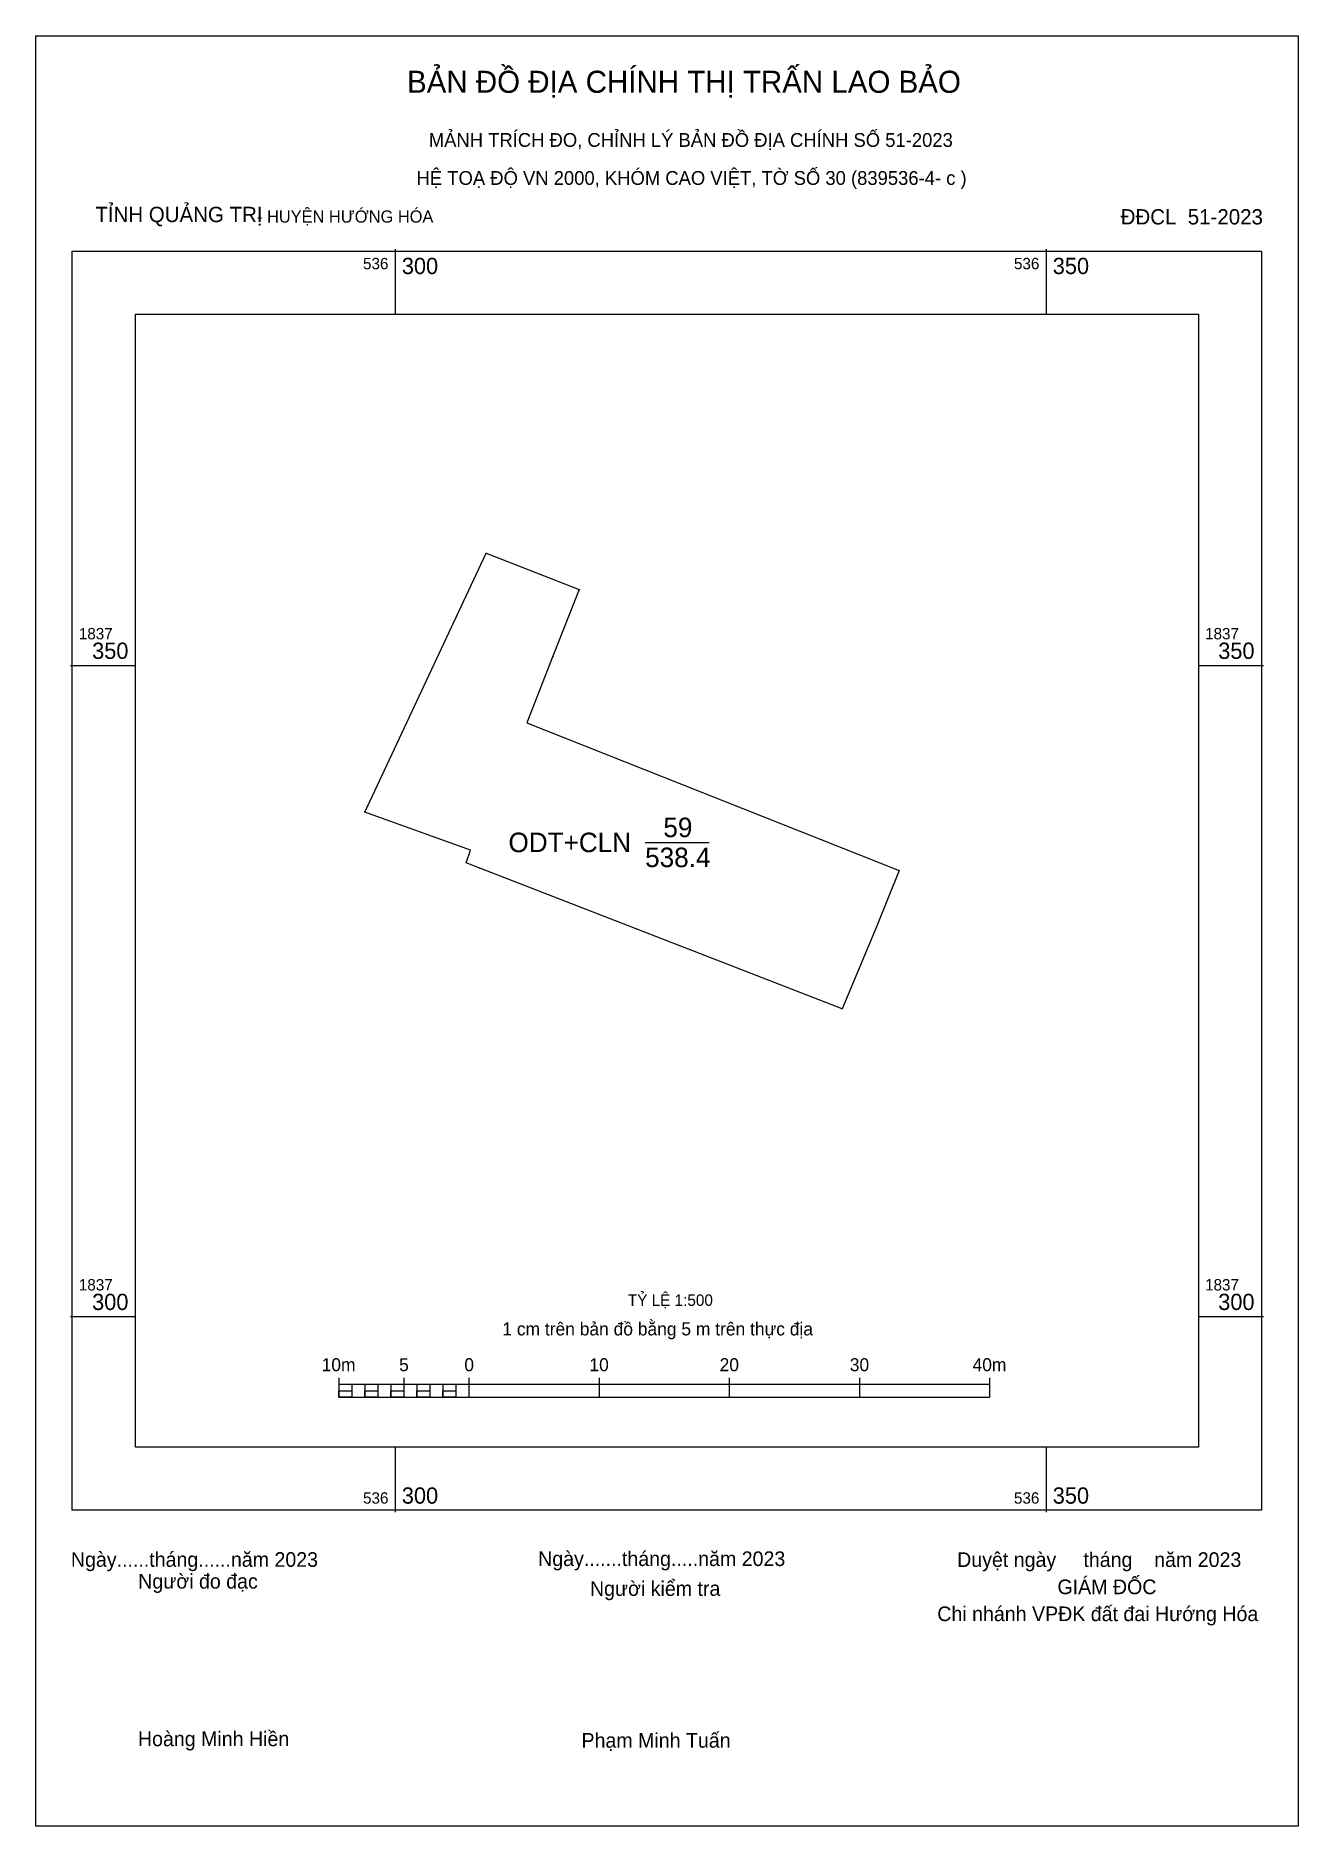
# Model space of a CAD drawing. Extents: x 536272 to 536369, y 1837261 to 1837398.
import ezdxf

# ---------------------------------------------------------------- set-up
doc = ezdxf.new("R2010")
doc.units = 0
for name, color, linetype in [('Level 1', 7, 'Continuous'), ('Level 10', 7, 'Continuous'), ('Level 13', 7, 'Continuous'), ('Level 19', 7, 'Continuous'), ('Level 27', 7, 'Continuous'), ('Level 6', 7, 'Continuous'), ('Level 62', 7, 'Continuous'), ('Level 63', 7, 'Continuous')]:
    doc.layers.add(name, color=color, linetype=linetype)

msp = doc.modelspace()

# ---------------------------------------------------------------- linework, layer by layer
at = {"layer": 'Level 1'}
msp.add_lwpolyline([(536272.38, 1837398.35), (536369.35, 1837398.35), (536369.35, 1837260.86), (536272.38, 1837260.86)], close=True, dxfattribs=at)
at = {"layer": 'Level 10'}
msp.add_lwpolyline([(536297.66, 1837338.73), (536306.99, 1837358.63), (536314.13, 1837355.82), (536312.11, 1837350.7), (536310.1, 1837345.58), (536338.69, 1837334.26), (536336.97, 1837329.93), (536334.32, 1837323.63), (536306.5, 1837334.44), (536305.44, 1837334.85), (536305.78, 1837335.82)], close=True, dxfattribs=at)
at = {"layer": 'Level 19'}
msp.add_line((536319.19, 1837336.41), (536324.11, 1837336.41), dxfattribs=at)
at = {"layer": 'Level 27'}
for p, q in [((536306.99, 1837358.63), (536306.94, 1837358.65)), ((536314.13, 1837355.82), (536314.17, 1837355.8)), ((536312.11, 1837350.7), (536312.16, 1837350.68)), ((536297.66, 1837338.73), (536297.61, 1837338.75)), ((536306.5, 1837334.44), (536306.48, 1837334.39)), ((536338.69, 1837334.26), (536338.71, 1837334.31)), ((536334.32, 1837323.63), (536334.3, 1837323.58))]:
    msp.add_line(p, q, dxfattribs=at)
at = {"layer": 'Level 62'}
msp.add_lwpolyline([(536280.04, 1837376.96), (536361.7, 1837376.96), (536361.7, 1837289.97), (536280.04, 1837289.97)], close=True, dxfattribs=at)
at = {"layer": 'Level 63'}
for p, q in [((536300, 1837381.96), (536300, 1837376.96)), ((536350, 1837381.96), (536350, 1837376.96)), ((536275.04, 1837350), (536280.04, 1837350)), ((536361.7, 1837350), (536366.7, 1837350)), ((536275.04, 1837300), (536280.04, 1837300)), ((536361.7, 1837300), (536366.7, 1837300)), ((536295.65, 1837295.3), (536295.65, 1837293.8)), ((536300.65, 1837295.3), (536300.65, 1837293.8)), ((536305.65, 1837295.3), (536305.65, 1837293.8)), ((536315.65, 1837295.3), (536315.65, 1837293.8)), ((536325.65, 1837295.3), (536325.65, 1837293.8)), ((536335.65, 1837295.3), (536335.65, 1837293.8)), ((536345.65, 1837295.3), (536345.65, 1837293.8)), ((536295.65, 1837294.8), (536345.65, 1837294.8)), ((536295.65, 1837293.8), (536345.65, 1837293.8)), ((536296.65, 1837294.8), (536296.65, 1837293.8)), ((536297.65, 1837294.8), (536297.65, 1837293.8)), ((536298.65, 1837294.8), (536298.65, 1837293.8)), ((536299.65, 1837294.8), (536299.65, 1837293.8)), ((536300.65, 1837294.8), (536300.65, 1837293.8)), ((536301.65, 1837294.8), (536301.65, 1837293.8)), ((536302.65, 1837294.8), (536302.65, 1837293.8)), ((536303.65, 1837294.8), (536303.65, 1837293.8)), ((536304.65, 1837294.8), (536304.65, 1837293.8)), ((536305.65, 1837294.8), (536305.65, 1837293.8)), ((536300, 1837289.97), (536300, 1837284.97)), ((536350, 1837289.97), (536350, 1837284.97))]:
    msp.add_line(p, q, dxfattribs=at)
for points in [[(536275.19, 1837381.8), (536366.54, 1837381.8), (536366.54, 1837285.13), (536275.19, 1837285.13)], [(536295.65, 1837294.3), (536296.65, 1837294.3), (536296.65, 1837293.8), (536295.65, 1837293.8)], [(536295.65, 1837294.3), (536296.65, 1837294.3), (536296.65, 1837293.8), (536295.65, 1837293.8)], [(536297.65, 1837294.3), (536298.65, 1837294.3), (536298.65, 1837293.8), (536297.65, 1837293.8)], [(536299.65, 1837294.3), (536300.65, 1837294.3), (536300.65, 1837293.8), (536299.65, 1837293.8)], [(536301.65, 1837294.3), (536302.65, 1837294.3), (536302.65, 1837293.8), (536301.65, 1837293.8)], [(536303.65, 1837294.3), (536304.65, 1837294.3), (536304.65, 1837293.8), (536303.65, 1837293.8)]]:
    msp.add_lwpolyline(points, close=True, dxfattribs=at)

# ---------------------------------------------------------------- texts
at = {"layer": 'Level 1'}
for s, height, p in [('BẢN ĐỒ ĐỊA CHÍNH THỊ TRẤN LAO BẢO', 1.694, (536300.9, 1837393.97)), (' MẢNH TRÍCH ĐO, CHỈNH LÝ BẢN ĐỒ ĐỊA CHÍNH SỐ 51-2023', 1.058, (536302.18, 1837389.82)), ('TỈNH QUẢNG TRỊ', 1.176, (536276.96, 1837384.04)), (' - HUYỆN HƯỚNG HÓA', 0.9405, (536289.03, 1837384)), (' ĐĐCL  51-2023', 1.176, (536355.28, 1837383.86)), ('Ngày......tháng......năm 2023', 1.125, (536275.08, 1837280.78)), ('Ngày.......tháng.....năm 2023', 1.125, (536310.97, 1837280.84)), ('  Duyệt ngày     tháng    năm 2023', 1.125, (536342.32, 1837280.77)), ('Người đo đạc', 1.125, (536280.25, 1837279.11)), ('Người kiểm tra', 1.125, (536314.95, 1837278.55)), ('GIÁM ĐỐC', 1.125, (536350.86, 1837278.68)), ('Chi nhánh VPĐK đất đai Hướng Hóa', 1.125, (536341.63, 1837276.61)), ('Hoàng Minh Hiền', 1.125, (536280.23, 1837267.01)), ('Phạm Minh Tuấn', 1.125, (536314.3, 1837266.89))]:
    msp.add_text(s, height=height, dxfattribs=at).set_placement(p)
at = {"layer": 'Level 13'}
for s, p in [('59', (536320.59, 1837336.81)), ('ODT+CLN', (536308.69, 1837335.66)), ('538.4', (536319.19, 1837334.51))]:
    msp.add_text(s, height=1.5, dxfattribs=at).set_placement(p)
at = {"layer": 'Level 6'}
for s, height, p in [(' HỆ TOẠ ĐỘ VN 2000, KHÓM CAO VIỆT, TỜ SỐ 30 (839536-4- c )', 1.058, (536301.24, 1837386.9)), ('TỶ LỆ 1:500', 0.879, (536317.86, 1837300.82))]:
    msp.add_text(s, height=height, dxfattribs=at).set_placement(p)
at = {"layer": 'Level 63'}
for s, height, p in [('536', 0.875, (536297.52, 1837380.42)), ('300', 1.25, (536300.5, 1837380.05)), ('536', 0.875, (536347.52, 1837380.42)), ('350', 1.25, (536350.5, 1837380.05)), ('1837', 0.875, (536275.69, 1837352)), ('1837', 0.875, (536362.2, 1837352)), ('350', 1.25, (536276.71, 1837350.5)), ('350', 1.25, (536363.21, 1837350.5)), ('1837', 0.875, (536275.69, 1837302)), ('1837', 0.875, (536362.2, 1837302)), ('300', 1.25, (536276.71, 1837300.5)), ('300', 1.25, (536363.21, 1837300.5)), ('1 cm trên bản đồ bằng 5 m trên thực địa', 1, (536308.22, 1837298.55)), ('10m', 1, (536294.34, 1837295.8)), ('5', 1, (536300.29, 1837295.8)), ('0', 1, (536305.3, 1837295.8)), ('10', 1, (536314.91, 1837295.8)), ('20', 1, (536324.91, 1837295.8)), ('30', 1, (536334.91, 1837295.8)), ('40m', 1, (536344.34, 1837295.8)), ('300', 1.25, (536300.5, 1837285.63)), ('350', 1.25, (536350.5, 1837285.63)), ('536', 0.875, (536297.52, 1837285.63)), ('536', 0.875, (536347.52, 1837285.63))]:
    msp.add_text(s, height=height, dxfattribs=at).set_placement(p)

doc.saveas('drawing.dxf')
